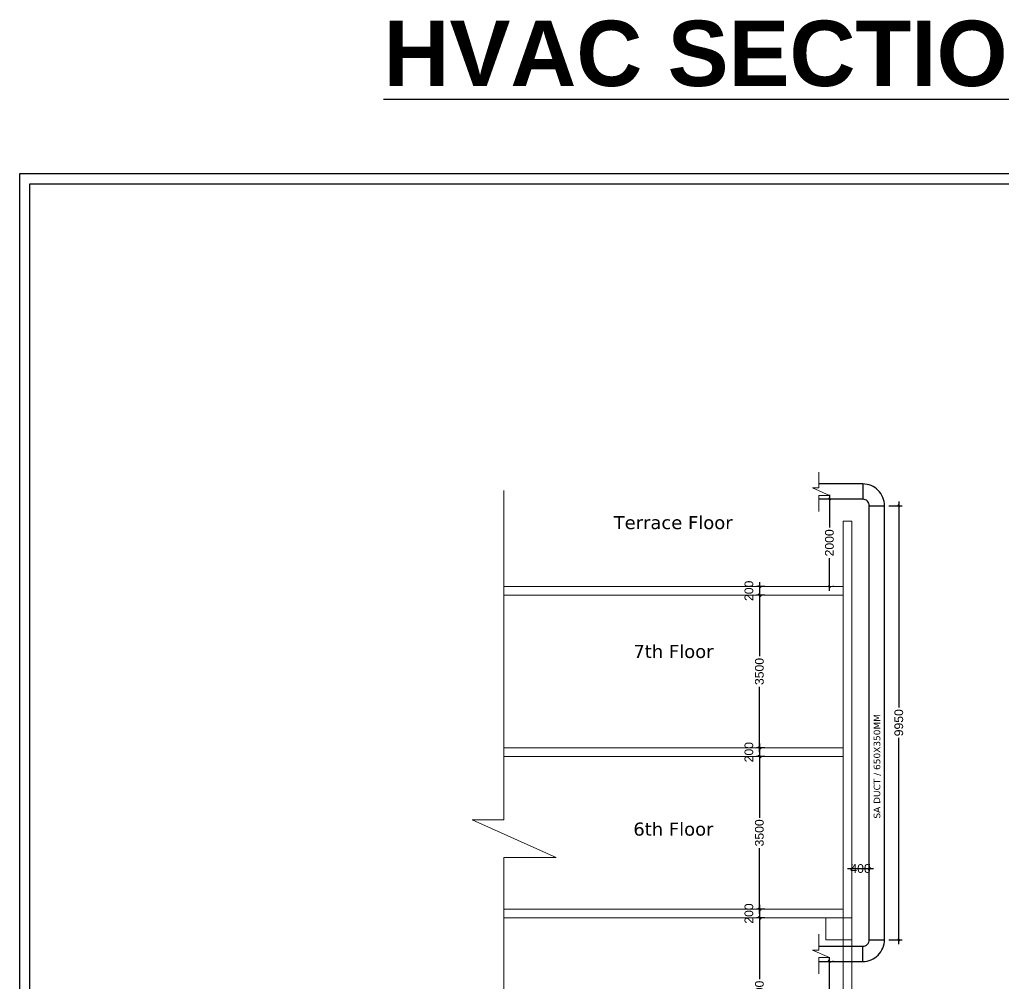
# Model space of a CAD drawing. Extents: x 3550807 to 4078732, y -628171 to -515859.
# Drawn here: x 4033651 to 4056221, y -537954 to -515859 of the extents above; entities that cross this region are included whole.
import ezdxf

# ---------------------------------------------------------------- set-up
doc = ezdxf.new("R2010")
doc.units = 0
doc.header["$LTSCALE"] = 6
doc.header["$MEASUREMENT"] = 0
doc.layers.get('0').update_dxf_attribs({"linetype": 'CONTINUOUS'})
doc.layers.get('Defpoints').update_dxf_attribs({"linetype": 'CONTINUOUS'})
doc.layers.add('MEP_HVAC_RA_DUCT', color=1, linetype='CONTINUOUS', lineweight=9)
for name, color, linetype in [('MEP_HVAC_SUPPLY_AIR_DUCT', 3, 'CONTINUOUS'), ('MEP_HVAC_TEXT', 7, 'CONTINUOUS'), ('TITLE', 7, 'CONTINUOUS')]:
    doc.layers.add(name, color=color, linetype=linetype)
doc.styles.add('ARIAL', font='arial.ttf')
doc.styles.add('VERDANA', font='verdana.ttf')
doc.dimstyles.new('TEXT', dxfattribs={"dimscale": 0, "dimtxt": 500, "dimasz": 100, "dimexe": 75, "dimexo": 100, "dimgap": 50, "dimtad": 0, "dimdec": 0, "dimzin": 0, "dimdsep": 46, "dimtxsty": 'ARIAL', "dimblk": 'OBLIQUE', "dimcen": 0.09, "dimdle": 100, "dimclrd": 256, "dimclre": 256, "dimclrt": 6, "dimadec": 0, "dimazin": 0, "dimtfac": 1, "dimtdec": 0, "dimtofl": 0, "dimtmove": 2, "dimatfit": 3, "dimfxl": 0, "dimfrac": 2, "dimtolj": 1, "dimtzin": 0, "dimarcsym": 0})

# ---------------------------------------------------------------- blocks, each defined once
blk = doc.blocks.new('_Oblique')
at = {"color": 0, "linetype": 'ByBlock', "lineweight": -2}
blk.add_line((-0.5, -0.5), (0.5, 0.5), dxfattribs=at)
blk = doc.blocks.new('*D152')
at = {"layer": 'Defpoints', "color": 0, "linetype": 'ByBlock', "transparency": 16777216}
for p in [(4052228, -537454), (4052228, -539954), (4052228, -539954)]:
    blk.add_point(p, dxfattribs=at)
at = {"layer": 'MEP_HVAC_RA_DUCT', "linetype": 'ByBlock', "lineweight": -2, "transparency": 16777216}
for p, q in [((4052228, -537354), (4052228, -538354)), ((4052328, -537454), (4052303, -537454)), ((4052228, -540054), (4052228, -539054)), ((4052328, -539954), (4052303, -539954))]:
    blk.add_line(p, q, dxfattribs=at)
at = {"layer": 'MEP_HVAC_RA_DUCT', "linetype": 'ByBlock', "lineweight": -2, "transparency": 16777216, "xscale": 50, "yscale": 50, "zscale": 50}
for p, rotation in [((4052228, -537454), 90), ((4052228, -539954), 270)]:
    blk.add_blockref('_Oblique', p, dxfattribs=dict(at, rotation=rotation))
at = {"layer": 'MEP_HVAC_RA_DUCT', "color": 6, "linetype": 'ByBlock', "transparency": 16777216, "insert": (4052228, -538704), "char_height": 200, "attachment_point": 5, "rotation": 90, "style": 'ARIAL'}
blk.add_mtext('\\A1;2500', dxfattribs=at)
blk = doc.blocks.new('*D153')
at = {"layer": 'Defpoints', "color": 0, "linetype": 'ByBlock', "transparency": 16777216}
for p in [(4052745, -535323), (4053145, -535323), (4053145, -535323)]:
    blk.add_point(p, dxfattribs=at)
at = {"layer": 'MEP_HVAC_RA_DUCT', "linetype": 'ByBlock', "lineweight": -2, "transparency": 16777216}
for p, q in [((4052645, -535323), (4053245, -535323)), ((4052745, -535223), (4052745, -535248)), ((4053145, -535223), (4053145, -535248))]:
    blk.add_line(p, q, dxfattribs=at)
at = {"layer": 'MEP_HVAC_RA_DUCT', "linetype": 'ByBlock', "lineweight": -2, "transparency": 16777216, "xscale": 50, "yscale": 50, "zscale": 50, "rotation": 180}
blk.add_blockref('_Oblique', (4052745, -535323), dxfattribs=at)
at = {"layer": 'MEP_HVAC_RA_DUCT', "linetype": 'ByBlock', "lineweight": -2, "transparency": 16777216, "xscale": 50, "yscale": 50, "zscale": 50}
blk.add_blockref('_Oblique', (4053145, -535323), dxfattribs=at)
at = {"layer": 'MEP_HVAC_RA_DUCT', "color": 6, "linetype": 'ByBlock', "transparency": 16777216, "insert": (4052945, -535323), "char_height": 200, "attachment_point": 5, "style": 'ARIAL'}
blk.add_mtext('\\A1;400', dxfattribs=at)
blk = doc.blocks.new('*D154')
at = {"layer": 'Defpoints', "color": 0, "linetype": 'ByBlock', "transparency": 16777216}
for p in [(4053495, -527004), (4053823, -527004), (4053495, -536954)]:
    blk.add_point(p, dxfattribs=at)
at = {"layer": 'MEP_HVAC_RA_DUCT', "linetype": 'ByBlock', "lineweight": -2, "transparency": 16777216}
for p, q in [((4053823, -526904), (4053823, -531631)), ((4053595, -527004), (4053898, -527004)), ((4053823, -537054), (4053823, -532327)), ((4053595, -536954), (4053898, -536954))]:
    blk.add_line(p, q, dxfattribs=at)
at = {"layer": 'MEP_HVAC_RA_DUCT', "linetype": 'ByBlock', "lineweight": -2, "transparency": 16777216, "xscale": 50, "yscale": 50, "zscale": 50}
for p, rotation in [((4053823, -527004), 90), ((4053823, -536954), 270)]:
    blk.add_blockref('_Oblique', p, dxfattribs=dict(at, rotation=rotation))
at = {"layer": 'MEP_HVAC_RA_DUCT', "color": 6, "linetype": 'ByBlock', "transparency": 16777216, "insert": (4053823, -531979), "char_height": 200, "attachment_point": 5, "rotation": 90, "style": 'ARIAL'}
blk.add_mtext('\\A1;9950', dxfattribs=at)
blk = doc.blocks.new('*D155')
at = {"layer": 'Defpoints', "color": 0, "linetype": 'ByBlock', "transparency": 16777216}
for p in [(4050624, -536454), (4050624, -536454), (4050624, -539954)]:
    blk.add_point(p, dxfattribs=at)
at = {"layer": 'MEP_HVAC_RA_DUCT', "linetype": 'ByBlock', "lineweight": -2, "transparency": 16777216}
for p, q in [((4050624, -536354), (4050624, -537856)), ((4050724, -536454), (4050699, -536454)), ((4050624, -540054), (4050624, -538552)), ((4050724, -539954), (4050699, -539954))]:
    blk.add_line(p, q, dxfattribs=at)
at = {"layer": 'MEP_HVAC_RA_DUCT', "linetype": 'ByBlock', "lineweight": -2, "transparency": 16777216, "xscale": 50, "yscale": 50, "zscale": 50}
for p, rotation in [((4050624, -536454), 90), ((4050624, -539954), 270)]:
    blk.add_blockref('_Oblique', p, dxfattribs=dict(at, rotation=rotation))
at = {"layer": 'MEP_HVAC_RA_DUCT', "color": 6, "linetype": 'ByBlock', "transparency": 16777216, "insert": (4050624, -538204), "char_height": 200, "attachment_point": 5, "rotation": 90, "style": 'ARIAL'}
blk.add_mtext('\\A1;3500', dxfattribs=at)
blk = doc.blocks.new('*D156')
at = {"layer": 'Defpoints', "color": 0, "linetype": 'ByBlock', "transparency": 16777216}
for p in [(4050636, -536254), (4050852, -536254), (4050852, -536454)]:
    blk.add_point(p, dxfattribs=at)
at = {"layer": 'MEP_HVAC_RA_DUCT', "linetype": 'ByBlock', "lineweight": -2, "transparency": 16777216}
for p, q in [((4050636, -536554), (4050636, -536154)), ((4050752, -536254), (4050561, -536254)), ((4050752, -536454), (4050561, -536454))]:
    blk.add_line(p, q, dxfattribs=at)
at = {"layer": 'MEP_HVAC_RA_DUCT', "linetype": 'ByBlock', "lineweight": -2, "transparency": 16777216, "xscale": 50, "yscale": 50, "zscale": 50}
for p, rotation in [((4050636, -536254), 90), ((4050636, -536454), 270)]:
    blk.add_blockref('_Oblique', p, dxfattribs=dict(at, rotation=rotation))
at = {"layer": 'MEP_HVAC_RA_DUCT', "color": 6, "linetype": 'ByBlock', "transparency": 16777216, "insert": (4050384, -536354), "char_height": 200, "attachment_point": 5, "rotation": 90, "style": 'ARIAL'}
blk.add_mtext('\\A1;200', dxfattribs=at)
blk = doc.blocks.new('*D157')
at = {"layer": 'Defpoints', "color": 0, "linetype": 'ByBlock', "transparency": 16777216}
for p in [(4050624, -532754), (4050624, -532754), (4050624, -536254)]:
    blk.add_point(p, dxfattribs=at)
at = {"layer": 'MEP_HVAC_RA_DUCT', "linetype": 'ByBlock', "lineweight": -2, "transparency": 16777216}
for p, q in [((4050624, -532654), (4050624, -534156)), ((4050724, -532754), (4050699, -532754)), ((4050624, -536354), (4050624, -534852)), ((4050724, -536254), (4050699, -536254))]:
    blk.add_line(p, q, dxfattribs=at)
at = {"layer": 'MEP_HVAC_RA_DUCT', "linetype": 'ByBlock', "lineweight": -2, "transparency": 16777216, "xscale": 50, "yscale": 50, "zscale": 50}
for p, rotation in [((4050624, -532754), 90), ((4050624, -536254), 270)]:
    blk.add_blockref('_Oblique', p, dxfattribs=dict(at, rotation=rotation))
at = {"layer": 'MEP_HVAC_RA_DUCT', "color": 6, "linetype": 'ByBlock', "transparency": 16777216, "insert": (4050624, -534504), "char_height": 200, "attachment_point": 5, "rotation": 90, "style": 'ARIAL'}
blk.add_mtext('\\A1;3500', dxfattribs=at)
blk = doc.blocks.new('*D158')
at = {"layer": 'Defpoints', "color": 0, "linetype": 'ByBlock', "transparency": 16777216}
for p in [(4050636, -532554), (4050852, -532554), (4050852, -532754)]:
    blk.add_point(p, dxfattribs=at)
at = {"layer": 'MEP_HVAC_RA_DUCT', "linetype": 'ByBlock', "lineweight": -2, "transparency": 16777216}
for p, q in [((4050752, -532554), (4050561, -532554)), ((4050636, -532854), (4050636, -532454)), ((4050752, -532754), (4050561, -532754))]:
    blk.add_line(p, q, dxfattribs=at)
at = {"layer": 'MEP_HVAC_RA_DUCT', "linetype": 'ByBlock', "lineweight": -2, "transparency": 16777216, "xscale": 50, "yscale": 50, "zscale": 50}
for p, rotation in [((4050636, -532554), 90), ((4050636, -532754), 270)]:
    blk.add_blockref('_Oblique', p, dxfattribs=dict(at, rotation=rotation))
at = {"layer": 'MEP_HVAC_RA_DUCT', "color": 6, "linetype": 'ByBlock', "transparency": 16777216, "insert": (4050384, -532654), "char_height": 200, "attachment_point": 5, "rotation": 90, "style": 'ARIAL'}
blk.add_mtext('\\A1;200', dxfattribs=at)
blk = doc.blocks.new('*D159')
at = {"layer": 'Defpoints', "color": 0, "linetype": 'ByBlock', "transparency": 16777216}
for p in [(4050624, -529054), (4050624, -529054), (4050624, -532554)]:
    blk.add_point(p, dxfattribs=at)
at = {"layer": 'MEP_HVAC_RA_DUCT', "linetype": 'ByBlock', "lineweight": -2, "transparency": 16777216}
for p, q in [((4050624, -528954), (4050624, -530456)), ((4050724, -529054), (4050699, -529054)), ((4050624, -532654), (4050624, -531152)), ((4050724, -532554), (4050699, -532554))]:
    blk.add_line(p, q, dxfattribs=at)
at = {"layer": 'MEP_HVAC_RA_DUCT', "linetype": 'ByBlock', "lineweight": -2, "transparency": 16777216, "xscale": 50, "yscale": 50, "zscale": 50}
for p, rotation in [((4050624, -529054), 90), ((4050624, -532554), 270)]:
    blk.add_blockref('_Oblique', p, dxfattribs=dict(at, rotation=rotation))
at = {"layer": 'MEP_HVAC_RA_DUCT', "color": 6, "linetype": 'ByBlock', "transparency": 16777216, "insert": (4050624, -530804), "char_height": 200, "attachment_point": 5, "rotation": 90, "style": 'ARIAL'}
blk.add_mtext('\\A1;3500', dxfattribs=at)
blk = doc.blocks.new('*D160')
at = {"layer": 'Defpoints', "color": 0, "linetype": 'ByBlock', "transparency": 16777216}
for p in [(4050636, -528854), (4050852, -528854), (4050852, -529054)]:
    blk.add_point(p, dxfattribs=at)
at = {"layer": 'MEP_HVAC_RA_DUCT', "linetype": 'ByBlock', "lineweight": -2, "transparency": 16777216}
for p, q in [((4050636, -529154), (4050636, -528754)), ((4050752, -528854), (4050561, -528854)), ((4050752, -529054), (4050561, -529054))]:
    blk.add_line(p, q, dxfattribs=at)
at = {"layer": 'MEP_HVAC_RA_DUCT', "linetype": 'ByBlock', "lineweight": -2, "transparency": 16777216, "xscale": 50, "yscale": 50, "zscale": 50}
for p, rotation in [((4050636, -528854), 90), ((4050636, -529054), 270)]:
    blk.add_blockref('_Oblique', p, dxfattribs=dict(at, rotation=rotation))
at = {"layer": 'MEP_HVAC_RA_DUCT', "color": 6, "linetype": 'ByBlock', "transparency": 16777216, "insert": (4050384, -528954), "char_height": 200, "attachment_point": 5, "rotation": 90, "style": 'ARIAL'}
blk.add_mtext('\\A1;200', dxfattribs=at)
blk = doc.blocks.new('*D161')
at = {"layer": 'Defpoints', "color": 0, "linetype": 'ByBlock', "transparency": 16777216}
for p in [(4052231, -526854), (4052231, -528854), (4052231, -528854)]:
    blk.add_point(p, dxfattribs=at)
at = {"layer": 'MEP_HVAC_RA_DUCT', "linetype": 'ByBlock', "lineweight": -2, "transparency": 16777216}
for p, q in [((4052231, -526754), (4052231, -527504)), ((4052331, -526854), (4052306, -526854)), ((4052231, -528954), (4052231, -528204)), ((4052331, -528854), (4052306, -528854))]:
    blk.add_line(p, q, dxfattribs=at)
at = {"layer": 'MEP_HVAC_RA_DUCT', "linetype": 'ByBlock', "lineweight": -2, "transparency": 16777216, "xscale": 50, "yscale": 50, "zscale": 50}
for p, rotation in [((4052231, -526854), 90), ((4052231, -528854), 270)]:
    blk.add_blockref('_Oblique', p, dxfattribs=dict(at, rotation=rotation))
at = {"layer": 'MEP_HVAC_RA_DUCT', "color": 6, "linetype": 'ByBlock', "transparency": 16777216, "insert": (4052231, -527854), "char_height": 200, "attachment_point": 5, "rotation": 90, "style": 'ARIAL'}
blk.add_mtext('\\A1;2000', dxfattribs=at)

msp = doc.modelspace()

# ---------------------------------------------------------------- linework, layer by layer
for points in [[(4078732.5, -519387.1), (4078732.5, -551398.5), (4033651.3, -551398.5), (4033651.3, -519387.1)], [(4078500.7, -519618.9), (4078500.7, -551166.7), (4033883.1, -551166.7), (4033883.1, -519618.9)]]:
    msp.add_lwpolyline(points, close=True)
at = {"layer": 'MEP_HVAC_RA_DUCT', "color": 8, "linetype": 'ByBlock'}
for p, q in [((4051989.5, -526230.4), (4051989.5, -526592)), ((4051989.5, -526592), (4051844.7, -526592)), ((4051844.7, -526592), (4052230.7, -526765.6)), ((4052230.7, -526765.6), (4051989.5, -526765.6)), ((4051989.5, -526765.6), (4051989.5, -527137.6)), ((4052745.4, -527353.8), (4052545.4, -527353.8)), ((4052545.4, -527353.8), (4052545.4, -542153.8)), ((4052745.4, -542153.8), (4052745.4, -527353.8)), ((4051989.5, -536830.4), (4051989.5, -537192)), ((4051989.5, -537192), (4051844.7, -537192)), ((4051844.7, -537192), (4052230.7, -537365.6)), ((4052230.7, -537365.6), (4051989.5, -537365.6)), ((4051989.5, -537365.6), (4051989.5, -537737.6))]:
    msp.add_line(p, q, dxfattribs=at)
for points in [[(4044756.8, -526650.2), (4044756.8, -534204.4), (4044032.7, -534204.4), (4045962.7, -535072.6), (4044756.8, -535072.6), (4044756.8, -542153.8)], [(4052545.4, -528853.8), (4044756.8, -528853.8)], [(4052545.4, -529053.8), (4044756.8, -529053.8)], [(4052545.4, -532553.8), (4044756.8, -532553.8)], [(4052545.4, -532753.8), (4044756.8, -532753.8)], [(4052545.4, -536253.8), (4044756.8, -536253.8)], [(4052545.4, -536453.8), (4044756.8, -536453.8)], [(4052145.4, -536453.8), (4052145.4, -536953.8), (4052745.4, -536953.8), (4052745.4, -536453.8), (4052145.4, -536453.8)]]:
    msp.add_lwpolyline(points, dxfattribs=at)
at = {"layer": 'MEP_HVAC_SUPPLY_AIR_DUCT', "linetype": 'ByBlock'}
for points in [[(4052995.4, -537453.8, 0.4142136), (4053495.4, -536953.8), (4053495.4, -528853.8), (4053495.4, -527003.8, 0.4142136), (4052995.4, -526503.8), (4051989.5, -526503.8)], [(4052995.4, -537103.8, 0.4142136), (4053145.4, -536953.8), (4053145.4, -528853.8), (4053145.4, -527003.8, 0.4142136), (4052995.4, -526853.8), (4051989.5, -526853.8)]]:
    msp.add_lwpolyline(points, format="xyb", dxfattribs=at)
for points in [[(4052995.4, -526503.8), (4052995.4, -526853.8)], [(4053145.4, -527003.8), (4053495.4, -527003.8)], [(4051989.5, -537103.8), (4052995.4, -537103.8)], [(4052995.4, -537453.8), (4052995.4, -537103.8)], [(4053145.4, -536953.8), (4053495.4, -536953.8)], [(4051989.5, -537453.8), (4052995.4, -537453.8)]]:
    msp.add_lwpolyline(points, dxfattribs=at)

# ---------------------------------------------------------------- texts
at = {"layer": 'MEP_HVAC_TEXT', "color": 8, "linetype": 'ByBlock', "char_height": 300, "width": 4792.067, "attachment_point": 1, "rotation": 359.99312, "style": 'VERDANA'}
for s, insert in [('\\pi1028.60557;{\\C3;Terrace Floor}', (4046251.7, -527239.1, 0)), ('\\pi1481.527;{\\C3;7th Floor}', (4046251.7, -530193.7, 0)), ('\\pi1479.81444;{\\C3;6th Floor}', (4046251.7, -534267, 0))]:
    msp.add_mtext(s, dxfattribs=dict(at, insert=insert))
at = {"layer": 'MEP_HVAC_TEXT', "color": 0, "linetype": 'ByBlock', "insert": (4053245.8, -534697), "char_height": 150, "width": 3456.841, "attachment_point": 1, "rotation": 89.99312, "style": 'VERDANA'}
msp.add_mtext('\\pi519.9583;{\\C3;SA} DUCT / 650X350MM', dxfattribs=at)
at = {"layer": 'TITLE', "color": 6, "insert": (4054513.7, -515880.9), "char_height": 1500, "width": 36564.74, "attachment_point": 2, "style": 'ARIAL'}
msp.add_mtext('{\\fArial|b1|i0|c0|p34;\\LHVAC SECTION LAYOUT}', dxfattribs=at)

# ---------------------------------------------------------------- dimensions: what is measured, and where the dimension line sits
at = {"layer": 'MEP_HVAC_RA_DUCT', "linetype": 'ByBlock'}
for base, p1, p2, picture, middle in [((4052230.7, -528853.8), (4052230.7, -526853.8), (4052230.7, -528853.8), '*D161', (4052230.7, -527853.8)), ((4053823, -527003.8), (4053495.4, -536953.8), (4053495.4, -527003.8), '*D154', (4053823, -531978.8)), ((4050636, -528853.8), (4050852, -529053.8), (4050852, -528853.8), '*D160', (4050383.9, -528953.8)), ((4050623.9, -529053.8), (4050623.9, -532553.8), (4050623.9, -529053.8), '*D159', (4050623.9, -530803.8)), ((4050636, -532553.8), (4050852, -532753.8), (4050852, -532553.8), '*D158', (4050383.9, -532653.8)), ((4050623.9, -532753.8), (4050623.9, -536253.8), (4050623.9, -532753.8), '*D157', (4050623.9, -534503.8)), ((4050636, -536253.8), (4050852, -536453.8), (4050852, -536253.8), '*D156', (4050383.9, -536353.8)), ((4050623.9, -536453.8), (4050623.9, -539953.8), (4050623.9, -536453.8), '*D155', (4050623.9, -538203.8)), ((4052227.6, -539953.8), (4052227.6, -537453.8), (4052227.6, -539953.8), '*D152', (4052227.6, -538703.8))]:
    dim = msp.add_linear_dim(base=base, p1=p1, p2=p2, angle=90, dimstyle='TEXT', override={"dimscale": 1, "dimtxt": 200, "dimasz": 50}, dxfattribs=at)
    dim.commit()
    dim.dimension.update_dxf_attribs({"geometry": picture, "text_midpoint": middle})
dim = msp.add_linear_dim(base=(4053145.4, -535323.2), p1=(4052745.4, -535323.2), p2=(4053145.4, -535323.2), dimstyle='TEXT', override={"dimscale": 1, "dimtxt": 200, "dimasz": 50}, dxfattribs=at)
dim.commit()
dim.dimension.update_dxf_attribs({"geometry": '*D153', "text_midpoint": (4052945.4, -535323.2), "dimtype": 160})

doc.saveas('drawing.dxf')
